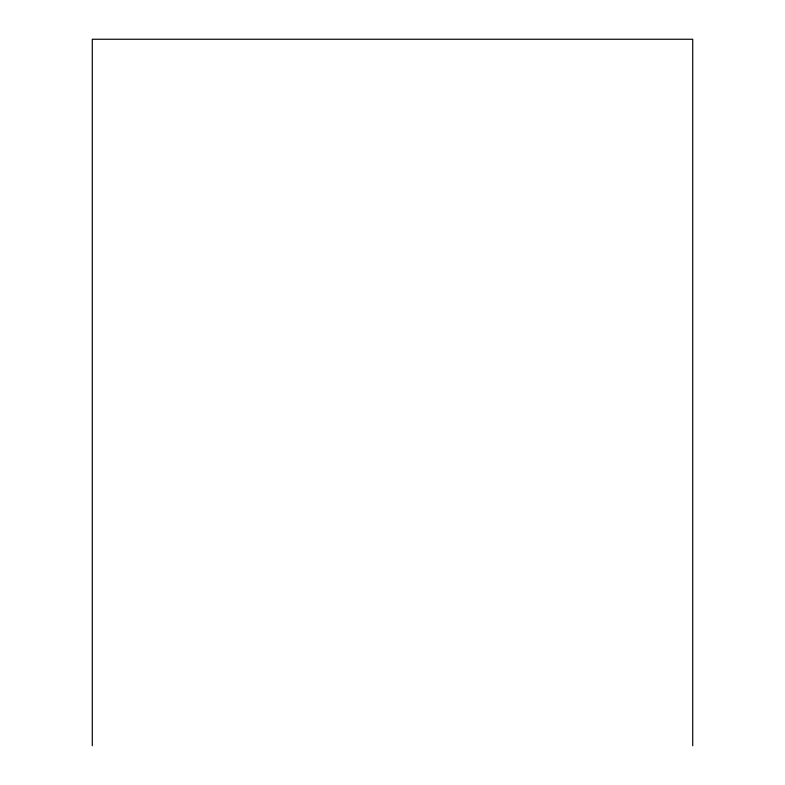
<?xml version="1.0" encoding="UTF-8"?>
<svg xmlns="http://www.w3.org/2000/svg" width="785" height="785" viewBox="0 0 785 785"><rect width="100%" height="100%" fill="white"/><g stroke="black" fill="none" stroke-linecap="round" stroke-linejoin="round"><path stroke-width="1.18" d="M692.713 745.75L692.713 39.25L92.287 39.25L92.287 745.75"/></g></svg>
